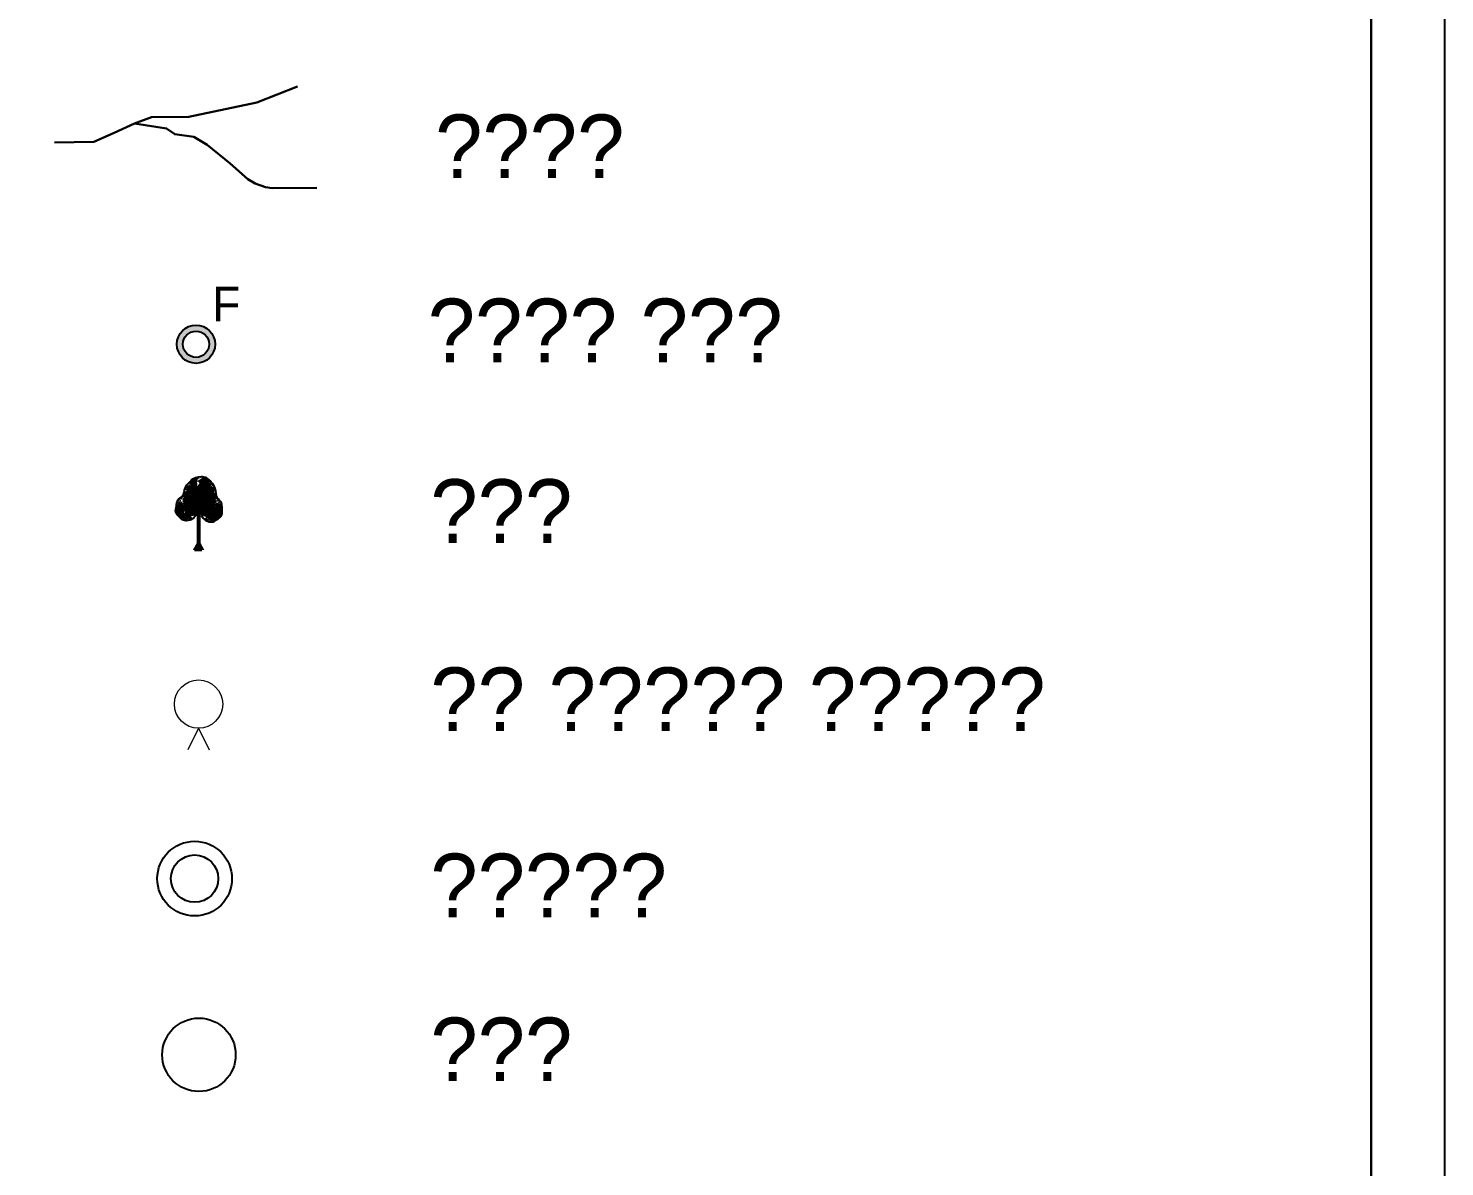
# Model space of a CAD drawing. Header units: millimetres. Extents: x -7 to 1322, y -2814 to 707.
# Drawn here: x 934.3 to 1065, y 380.9 to 486 of the extents above; entities that cross this region are included whole.
import ezdxf

# ---------------------------------------------------------------- set-up
doc = ezdxf.new("R2010")
doc.units = ezdxf.units.MM
for name, color, linetype in [('Legend', 250, 'Continuous'), ('Sym_F', 250, 'Continuous'), ('Sym_STONE', 250, 'Continuous'), ('Sym_Tree', 92, 'Continuous')]:
    doc.layers.add(name, color=color, linetype=linetype)
doc.styles.get("Standard").update_dxf_attribs({"font": 'Sakal Marathi_N_Ship.TTF'})

# ---------------------------------------------------------------- blocks, each defined once
blk = doc.blocks.new('F')
at = {"layer": 'Sym_F'}
h = blk.add_hatch(color=256, dxfattribs=at)
h.paths.add_polyline_path([(-1.002, 0, 1), (1.002, 0, 1)])
h.paths.add_polyline_path([(0.688, 0, -1), (-0.688, 0, -1)], flags=16)
for radius in [1.002, 0.688]:
    blk.add_circle((0, 0), radius, dxfattribs=at)
at = {"layer": 'Sym_F', "linetype": 'Continuous'}
blk.add_text('F', height=1.8, dxfattribs=at).set_placement((0.846, 1.208, 1058.351))
blk = doc.blocks.new('Tree')
at = {"layer": 'Sym_Tree'}
for p, q in [((0.102, 3.003), (0, 2.992)), ((-0.162, 0.001), (0.127, -0.001))]:
    blk.add_line(p, q, dxfattribs=at)
at = {"layer": 'Sym_Tree', "color": 82, "const_width": 0.8}
for points in [[(-0.142, 1.468), (-0.097, 2.625)], [(-0.102, 1.462), (-0.056, 2.619)], [(0.051, 1.634), (0.096, 2.791)], [(0.197, 1.439), (0.243, 2.597)], [(-0.434, 1.735), (-0.283, 1.52)], [(-0.203, 1.684), (-0.052, 1.468)], [(0.604, 1.633), (0.385, 1.486)], [(0.436, 1.726), (0.588, 1.51)]]:
    blk.add_lwpolyline(points, dxfattribs=at)
at = {"layer": 'Sym_Tree', "color": 34}
blk.add_lwpolyline([(0, 0, 0.48, 0.16, 0), (0, 0.29, 0.16, 0.16, 0), (0, 1.478, 0.16, 0.16, 0)], format="xyseb", dxfattribs=at)
at = {"layer": 'Sym_Tree', "color": 82}
blk.add_open_spline([(-0.099, 1.427), (-0.165, 1.355), (-0.268, 1.245), (-0.464, 1.199), (-0.636, 1.21), (-0.786, 1.357), (-0.992, 1.534), (-0.899, 1.801), (-0.895, 2.066), (-0.59, 2.218), (-0.581, 2.583), (-0.352, 2.816), (-0.17, 2.976), (-0.043, 2.99), (0, 2.992)], degree=3, knots=[0, 0, 0, 0, 0.357151, 0.545743, 0.741494, 0.970117, 1.319935, 1.641608, 1.935314, 2.250626, 2.755061, 3.137005, 3.457298, 3.618487, 3.618487, 3.618487, 3.618487], dxfattribs=at)
blk.add_spline([(0.103, 1.427), (0.296, 1.217), (0.436, 1.162), (0.593, 1.16), (0.752, 1.25), (0.953, 1.446), (0.958, 1.703), (0.933, 1.936), (0.774, 2.132), (0.677, 2.524), (0.517, 2.784), (0.327, 2.956), (0.102, 3.003)], degree=3, dxfattribs=at)
for points in [[(0.002, 2.992), (-0.314, 2.841), (-0.448, 2.725), (-0.519, 2.601)], [(-0.432, 2.703), (-0.404, 2.724), (0.002, 2.992), (-0.086, 2.982)], [(-0.406, 2.649), (-0.252, 2.61), (-0.265, 2.814), (0.058, 2.945)], [(-0.265, 2.814), (0.058, 2.945), (-0.266, 2.815), (-0.366, 2.774)], [(-0.314, 2.841), (-0.183, 2.903), (-0.281, 2.824), (-0.366, 2.774)], [(-0.183, 2.903), (-0.169, 2.954), (-0.247, 2.902), (-0.314, 2.841)], [(-0.247, 2.902), (-0.314, 2.841), (-0.183, 2.903), (-0.235, 2.902)], [(-0.183, 2.903), (-0.235, 2.902), (-0.314, 2.841), (-0.183, 2.903)], [(0.203, 2.992), (-0.058, 2.82), (-0.263, 2.815), (0.002, 2.992)], [(-0.263, 2.815), (0.002, 2.992), (0.092, 2.992), (0.038, 2.929)], [(0.002, 2.992), (-0.086, 2.982), (-0.171, 2.953), (-0.247, 2.902)], [(-0.171, 2.953), (-0.247, 2.902), (-0.123, 2.964), (-0.086, 2.982)], [(-0.103, 2.968), (-0.123, 2.964), (-0.247, 2.902), (-0.183, 2.903)], [(-0.103, 2.968), (-0.183, 2.903), (-0.178, 2.934), (-0.247, 2.902)], [(-0.178, 2.934), (-0.247, 2.902), (-0.183, 2.903), (-0.169, 2.954)], [(-0.203, 2.724), (-0.08, 2.824), (0.203, 2.992), (0.278, 2.601)], [(-0.133, 2.955), (-0.133, 2.955), (-0.103, 2.968), (-0.183, 2.903)], [(-0.132, 2.955), (-0.125, 2.963), (-0.176, 2.95), (-0.183, 2.903)], [(-0.176, 2.95), (-0.183, 2.903), (-0.125, 2.963), (-0.143, 2.954)], [(-0.123, 2.964), (-0.086, 2.982), (-0.176, 2.95), (-0.086, 2.982)], [(-0.176, 2.95), (-0.086, 2.982), (-0.103, 2.968), (-0.123, 2.964)], [(-0.125, 2.963), (-0.143, 2.954), (-0.133, 2.955)], [(0.203, 2.992), (0.278, 2.601), (-0.051, 2.61), (-0.064, 2.814)], [(0.368, 2.932), (0.289, 2.971), (-0.064, 2.813), (-0.061, 2.795)], [(0.002, 2.992), (0.102, 3.003), (0.203, 2.992), (-0.058, 2.82)], [(0.092, 2.992), (0.038, 2.929), (-0.026, 2.911), (0.022, 2.957)], [(-0.026, 2.911), (0.022, 2.957), (0.038, 2.929), (-0.026, 2.911)], [(0.038, 2.929), (-0.026, 2.911), (-0.017, 2.938), (0.022, 2.957)], [(-0.025, 2.911), (-0.017, 2.938), (0.022, 2.957), (0, 2.992)], [(0.022, 2.957), (0, 2.992), (0.092, 2.992), (0.022, 2.957)], [(0.092, 2.992), (0.022, 2.957), (0.102, 3.003), (0.203, 2.992)], [(0.572, 2.674), (0.462, 2.789), (0.203, 2.992), (0.079, 2.614)], [(0.203, 2.992), (0.079, 2.614), (0.406, 2.58), (0.445, 2.782)], [(0.122, 2.948), (0.088, 2.971), (0.173, 2.928), (0.088, 2.971)], [(0.173, 2.928), (0.088, 2.971), (0.104, 2.955), (0.122, 2.948)], [(0.102, 3.003), (0.203, 2.992), (0.324, 2.948), (0.289, 2.971)], [(0.125, 2.947), (0.141, 2.936), (0.132, 2.938)], [(0.563, 2.599), (0.406, 2.58), (0.445, 2.782), (0.142, 2.952)], [(0.445, 2.782), (0.142, 2.952), (0.447, 2.782), (0.54, 2.729)], [(0.203, 2.992), (0.498, 2.802), (0.615, 2.67), (0.67, 2.537)], [(0.597, 2.65), (0.572, 2.674), (0.203, 2.992), (0.289, 2.971)], [(0.203, 2.992), (0.289, 2.971), (0.37, 2.931), (0.439, 2.871)], [(0.37, 2.931), (0.439, 2.871), (0.324, 2.948), (0.289, 2.971)], [(0.305, 2.955), (0.324, 2.948), (0.439, 2.871), (0.376, 2.88)], [(0.333, 2.938), (0.333, 2.938), (0.305, 2.955), (0.376, 2.88)], [(0.305, 2.955), (0.376, 2.88), (0.375, 2.911), (0.439, 2.871)], [(0.439, 2.871), (0.376, 2.88), (0.331, 2.939), (0.326, 2.947)], [(0.331, 2.939), (0.326, 2.947), (0.374, 2.928), (0.376, 2.88)], [(0.374, 2.928), (0.376, 2.88), (0.326, 2.947), (0.342, 2.936)], [(0.375, 2.911), (0.439, 2.871), (0.376, 2.88), (0.368, 2.932)], [(0.376, 2.88), (0.368, 2.932), (0.439, 2.871), (0.498, 2.802)], [(-0.69, 2.192), (-0.628, 2.229), (-0.581, 2.361), (-0.598, 2.361)], [(-0.491, 2.451), (-0.581, 2.361), (-0.555, 2.174), (-0.626, 2.165)], [(-0.625, 2.245), (-0.615, 2.213), (-0.581, 2.361), (-0.56, 2.281)], [(-0.607, 2.321), (-0.622, 2.298), (-0.625, 2.245), (-0.615, 2.213)], [(-0.581, 2.361), (-0.598, 2.361), (-0.607, 2.321), (-0.622, 2.298)], [(-0.62, 2.267), (-0.615, 2.213), (-0.545, 2.472), (-0.536, 2.5)], [(-0.607, 2.321), (-0.581, 2.361), (-0.62, 2.267), (-0.615, 2.213)], [(-0.581, 2.361), (-0.56, 2.281), (-0.607, 2.321), (-0.581, 2.361)], [(-0.57, 2.437), (-0.598, 2.361), (-0.488, 2.59), (-0.504, 2.595)], [(-0.546, 2.537), (-0.568, 2.47), (-0.57, 2.437), (-0.598, 2.361)], [(-0.555, 2.477), (-0.546, 2.496), (-0.598, 2.361), (-0.585, 2.361)], [(-0.572, 2.397), (-0.598, 2.361), (-0.568, 2.47), (-0.545, 2.472)], [(-0.578, 2.385), (-0.566, 2.428), (-0.572, 2.397), (-0.598, 2.361)], [(-0.598, 2.361), (-0.585, 2.361), (-0.575, 2.389), (-0.572, 2.397)], [(-0.448, 2.725), (-0.519, 2.601), (-0.555, 2.477), (-0.581, 2.361)], [(-0.395, 2.548), (-0.504, 2.595), (-0.491, 2.451), (-0.581, 2.361)], [(-0.555, 2.477), (-0.581, 2.361), (-0.421, 2.423), (-0.395, 2.548)], [(-0.559, 2.464), (-0.546, 2.537), (-0.578, 2.385), (-0.566, 2.428)], [(-0.575, 2.389), (-0.572, 2.397), (-0.566, 2.428), (-0.546, 2.496)], [(-0.568, 2.47), (-0.545, 2.472), (-0.546, 2.537), (-0.568, 2.47)], [(-0.546, 2.541), (-0.519, 2.601), (-0.559, 2.464), (-0.546, 2.537)], [(-0.545, 2.472), (-0.536, 2.5), (-0.555, 2.477), (-0.546, 2.496)], [(-0.555, 2.174), (-0.32, 2.195), (-0.491, 2.451), (-0.383, 2.289)], [(-0.491, 2.451), (-0.383, 2.289), (-0.32, 2.195), (-0.555, 2.174)], [(-0.288, 2.352), (-0.32, 2.195), (-0.555, 2.174), (-0.32, 2.195)], [(-0.395, 2.548), (-0.461, 2.694), (-0.519, 2.601), (-0.546, 2.496)], [(-0.519, 2.601), (-0.546, 2.496), (-0.491, 2.451), (-0.395, 2.548)], [(-0.546, 2.496), (-0.53, 2.566), (-0.519, 2.601), (-0.53, 2.566)], [(-0.519, 2.601), (-0.53, 2.566), (-0.546, 2.541), (-0.519, 2.601)], [(-0.546, 2.541), (-0.546, 2.541), (-0.546, 2.496), (-0.53, 2.566)], [(-0.488, 2.59), (-0.504, 2.595), (-0.377, 2.767), (-0.314, 2.841)], [(-0.491, 2.451), (-0.395, 2.548), (-0.395, 2.548), (-0.504, 2.595)], [(-0.261, 2.441), (-0.101, 2.441), (-0.288, 2.352), (-0.491, 2.451)], [(-0.288, 2.352), (-0.491, 2.451), (-0.288, 2.352), (-0.32, 2.195)], [(-0.421, 2.423), (-0.395, 2.548), (-0.395, 2.548), (-0.461, 2.694)], [(-0.404, 2.724), (-0.421, 2.742), (-0.454, 2.678), (-0.445, 2.659)], [(-0.454, 2.678), (-0.445, 2.659), (-0.432, 2.703), (-0.404, 2.724)], [(-0.377, 2.767), (-0.314, 2.841), (-0.448, 2.725), (-0.377, 2.767)], [(-0.448, 2.725), (-0.377, 2.767), (-0.404, 2.724), (-0.421, 2.742)], [(-0.395, 2.548), (-0.445, 2.659), (-0.414, 2.724), (-0.265, 2.814)], [(-0.41, 2.689), (-0.439, 2.679), (-0.445, 2.659), (-0.41, 2.689)], [(-0.445, 2.659), (-0.41, 2.689), (-0.067, 2.533), (0.055, 2.482)], [(-0.41, 2.689), (-0.412, 2.711), (-0.41, 2.689), (-0.439, 2.679)], [(-0.43, 2.156), (-0.217, 2.156), (0.024, 2.317), (0.068, 2.477)], [(-0.414, 2.724), (-0.265, 2.814), (-0.252, 2.61), (-0.41, 2.689)], [(-0.297, 2.795), (-0.265, 2.814), (-0.41, 2.689), (-0.412, 2.711)], [(-0.252, 2.61), (-0.41, 2.689), (-0.406, 2.649), (-0.252, 2.61)], [(-0.281, 2.824), (-0.366, 2.774), (-0.404, 2.724), (-0.281, 2.824)], [(-0.266, 2.815), (-0.366, 2.774), (-0.389, 2.707), (-0.369, 2.692)], [(-0.389, 2.707), (-0.369, 2.692), (-0.297, 2.795), (-0.265, 2.814)], [(-0.261, 2.441), (-0.288, 2.352), (-0.288, 2.352), (-0.261, 2.441)], [(-0.067, 2.533), (0.055, 2.482), (-0.261, 2.441), (-0.101, 2.441)], [(0.278, 2.601), (-0.051, 2.61), (-0.193, 2.548), (-0.244, 2.659)], [(-0.087, 2.352), (-0.06, 2.441), (0.269, 1.828), (-0.211, 1.81)], [(-0.062, 2.794), (-0.058, 2.82), (-0.203, 2.724), (-0.08, 2.824)], [(0.278, 2.601), (-0.051, 2.61), (-0.06, 2.441), (-0.087, 2.352)], [(-0.064, 2.813), (-0.061, 2.795), (-0.058, 2.82)], [(-0.051, 2.61), (-0.064, 2.814), (0.278, 2.601), (-0.051, 2.61)], [(-0.058, 2.82), (-0.058, 2.82), (-0.062, 2.794), (-0.058, 2.82)], [(0.225, 2.317), (0.269, 2.477), (0.278, 2.601), (-0.051, 2.61)], [(0.409, 2.32), (0.393, 2.412), (-0.012, 1.846), (0.463, 1.766)], [(0.095, 2.325), (0.071, 2.489), (0.079, 2.614), (0.406, 2.58)], [(0.525, 2.108), (0.313, 2.135), (0.095, 2.325), (0.071, 2.489)], [(0.406, 2.58), (0.445, 2.782), (0.079, 2.614), (0.406, 2.58)], [(0.079, 2.614), (0.406, 2.58), (0.393, 2.412), (0.409, 2.32)], [(0.079, 2.614), (0.406, 2.58), (0.54, 2.501), (0.604, 2.604)], [(0.604, 2.604), (0.573, 2.639), (0.213, 2.528), (0.085, 2.493)], [(0.213, 2.528), (0.085, 2.493), (0.393, 2.412), (0.234, 2.433)], [(0.393, 2.412), (0.234, 2.433), (0.409, 2.32), (0.623, 2.392)], [(0.439, 2.871), (0.498, 2.802), (0.376, 2.88), (0.427, 2.873)], [(0.376, 2.88), (0.427, 2.873), (0.498, 2.802), (0.376, 2.88)], [(0.498, 2.802), (0.376, 2.88), (0.462, 2.789), (0.54, 2.729)], [(0.393, 2.412), (0.409, 2.32), (0.409, 2.32), (0.393, 2.412)], [(0.581, 2.673), (0.445, 2.782), (0.406, 2.58), (0.573, 2.639)], [(0.406, 2.58), (0.573, 2.639), (0.563, 2.599), (0.406, 2.58)], [(0.409, 2.32), (0.623, 2.392), (0.409, 2.32), (0.42, 2.161)], [(0.409, 2.32), (0.42, 2.161), (0.651, 2.11), (0.42, 2.161)], [(0.651, 2.11), (0.42, 2.161), (0.623, 2.392), (0.495, 2.245)], [(0.623, 2.392), (0.495, 2.245), (0.42, 2.161), (0.651, 2.11)], [(0.54, 2.501), (0.604, 2.604), (0.581, 2.673), (0.445, 2.782)], [(0.555, 2.659), (0.532, 2.647), (0.474, 2.759), (0.445, 2.782)], [(0.474, 2.759), (0.445, 2.782), (0.573, 2.639), (0.578, 2.661)], [(0.447, 2.782), (0.54, 2.729), (0.555, 2.659), (0.532, 2.647)], [(0.462, 2.789), (0.54, 2.729), (0.572, 2.674), (0.462, 2.789)], [(0.469, 2.537), (0.475, 2.501), (0.488, 2.475), (0.469, 2.537)], [(0.638, 2.531), (0.654, 2.533), (0.551, 2.72), (0.498, 2.802)], [(0.551, 2.72), (0.498, 2.802), (0.615, 2.67), (0.551, 2.72)], [(0.55, 2.374), (0.54, 2.501), (0.54, 2.501), (0.625, 2.637)], [(0.54, 2.501), (0.625, 2.637), (0.67, 2.537), (0.684, 2.43)], [(0.67, 2.537), (0.684, 2.43), (0.623, 2.392), (0.54, 2.501)], [(0.623, 2.392), (0.54, 2.501), (0.54, 2.501), (0.654, 2.533)], [(0.54, 2.501), (0.654, 2.533), (0.623, 2.392), (0.701, 2.291)], [(0.689, 2.409), (0.701, 2.291), (0.55, 2.374), (0.54, 2.501)], [(0.615, 2.67), (0.551, 2.72), (0.572, 2.674), (0.59, 2.69)], [(0.572, 2.674), (0.59, 2.69), (0.615, 2.622), (0.604, 2.604)], [(0.615, 2.622), (0.604, 2.604), (0.597, 2.65), (0.572, 2.674)], [(0.573, 2.639), (0.578, 2.661), (0.573, 2.639), (0.601, 2.625)], [(0.573, 2.639), (0.601, 2.625), (0.604, 2.604), (0.573, 2.639)], [(0.615, 2.67), (0.67, 2.537), (0.689, 2.409), (0.701, 2.291)], [(0.623, 2.392), (0.701, 2.291), (0.651, 2.11), (0.72, 2.092)], [(0.699, 2.368), (0.718, 2.29), (0.638, 2.531), (0.654, 2.533)], [(0.684, 2.43), (0.677, 2.501), (0.67, 2.537), (0.677, 2.501)], [(0.689, 2.475), (0.67, 2.537), (0.692, 2.396), (0.689, 2.471)], [(0.727, 2.193), (0.715, 2.14), (0.679, 2.407), (0.673, 2.435)], [(0.679, 2.407), (0.673, 2.435), (0.689, 2.409), (0.684, 2.43)], [(0.689, 2.475), (0.689, 2.475), (0.684, 2.43), (0.677, 2.501)], [(0.701, 2.401), (0.679, 2.407), (0.689, 2.471), (0.701, 2.401)], [(0.696, 2.328), (0.718, 2.29), (0.701, 2.401), (0.679, 2.407)], [(0.689, 2.409), (0.684, 2.43), (0.718, 2.29), (0.705, 2.291)], [(0.698, 2.32), (0.696, 2.328), (0.694, 2.36), (0.684, 2.43)], [(0.692, 2.396), (0.689, 2.471), (0.701, 2.316), (0.694, 2.36)], [(0.689, 2.471), (0.701, 2.401), (0.699, 2.368), (0.718, 2.29)], [(0.701, 2.316), (0.694, 2.36), (0.696, 2.328), (0.718, 2.29)], [(0.718, 2.29), (0.705, 2.291), (0.698, 2.32), (0.696, 2.328)], [(-0.83, 1.973), (-0.902, 1.882), (-0.945, 1.618), (-0.58, 1.588)], [(-0.918, 1.701), (-0.945, 1.618), (-0.902, 1.882), (-0.934, 1.703)], [(-0.934, 1.536), (-0.908, 1.511), (-0.902, 1.882), (-0.869, 1.852)], [(-0.902, 1.882), (-0.934, 1.703), (-0.869, 1.852), (-0.866, 1.863)], [(-0.902, 1.882), (-0.869, 1.852), (-0.918, 1.701)], [(-0.848, 2.051), (-0.877, 1.994), (-0.894, 1.927), (-0.902, 1.882)], [(-0.894, 1.927), (-0.902, 1.882), (-0.821, 1.848), (-0.736, 2.009)], [(-0.848, 1.959), (-0.848, 1.959), (-0.83, 1.973), (-0.902, 1.882)], [(-0.767, 2.048), (-0.759, 1.783), (-0.901, 1.889), (-0.759, 1.783)], [(-0.901, 1.889), (-0.759, 1.783), (-0.686, 1.972), (-0.736, 2.009)], [(-0.875, 1.945), (-0.89, 1.937), (-0.892, 1.925), (-0.853, 1.97)], [(-0.892, 1.925), (-0.853, 1.97), (-0.853, 1.97)], [(-0.848, 1.959), (-0.89, 1.937), (-0.862, 1.952), (-0.865, 2.004)], [(-0.862, 1.952), (-0.865, 2.004), (-0.875, 1.945), (-0.89, 1.937)], [(-0.881, 1.913), (-0.881, 1.913), (-0.848, 1.959), (-0.89, 1.937)], [(-0.779, 2.036), (-0.817, 2.044), (-0.865, 2.004), (-0.881, 1.913)], [(-0.865, 2.004), (-0.881, 1.913), (-0.841, 1.969), (-0.83, 2.017)], [(-0.841, 1.939), (-0.841, 1.969), (-0.881, 1.913)], [(-0.741, 2.084), (-0.772, 2.081), (-0.848, 2.051), (-0.877, 1.994)], [(-0.853, 1.838), (-0.838, 1.866), (-0.873, 1.44), (-0.81, 1.403)], [(-0.858, 1.887), (-0.689, 1.928), (-0.851, 1.908), (-0.869, 1.852)], [(-0.851, 1.908), (-0.869, 1.852), (-0.855, 1.766), (-0.818, 1.827)], [(-0.869, 1.852), (-0.866, 1.863), (-0.58, 1.588), (-0.649, 1.651)], [(-0.83, 2.017), (-0.817, 2.044), (-0.865, 2.004), (-0.848, 2.051)], [(-0.865, 2.004), (-0.848, 2.051), (-0.841, 1.939), (-0.841, 1.969)], [(-0.818, 1.827), (-0.813, 1.801), (-0.858, 1.887), (-0.689, 1.928)], [(-0.855, 1.766), (-0.818, 1.827), (-0.853, 1.838), (-0.838, 1.866)], [(-0.853, 1.97), (-0.853, 1.97), (-0.848, 1.959)], [(-0.802, 2.038), (-0.546, 2.125), (-0.846, 2.054), (-0.818, 2.081)], [(-0.846, 2.054), (-0.818, 2.081), (-0.799, 2.097), (-0.771, 2.125)], [(-0.78, 2.02), (-0.841, 1.969), (-0.749, 2.033), (-0.767, 2.048)], [(-0.841, 1.969), (-0.83, 2.017), (-0.779, 2.036)], [(-0.821, 1.848), (-0.736, 2.009), (-0.78, 2.02), (-0.841, 1.969)], [(-0.779, 2.036), (-0.779, 2.036), (-0.83, 2.017), (-0.817, 2.044)], [(-0.759, 1.783), (-0.759, 1.783), (-0.793, 1.687), (-0.821, 1.848)], [(-0.793, 1.687), (-0.821, 1.848), (-0.649, 1.651), (-0.766, 1.765)], [(-0.751, 1.773), (-0.813, 1.801), (-0.818, 1.827), (-0.813, 1.801)], [(-0.759, 2.041), (-0.734, 2.059), (-0.779, 2.036), (-0.817, 2.044)], [(-0.771, 2.121), (-0.799, 2.097), (-0.816, 2.081), (-0.782, 2.087)], [(-0.816, 2.081), (-0.782, 2.087), (-0.772, 2.081), (-0.741, 2.084)], [(-0.766, 1.765), (-0.732, 1.75), (-0.751, 1.773), (-0.813, 1.801)], [(-0.749, 2.033), (-0.767, 2.048), (-0.802, 2.038), (-0.546, 2.125)], [(-0.799, 2.097), (-0.771, 2.125), (-0.744, 2.144), (-0.733, 2.094)], [(-0.744, 2.144), (-0.733, 2.094), (-0.772, 2.081), (-0.799, 2.097)], [(-0.772, 2.081), (-0.799, 2.097), (-0.771, 2.125), (-0.766, 2.096)], [(-0.799, 2.097), (-0.772, 2.096), (-0.771, 2.121), (-0.799, 2.097)], [(-0.772, 2.096), (-0.772, 2.096), (-0.799, 2.097), (-0.772, 2.096)], [(-0.758, 2.114), (-0.782, 2.087), (-0.69, 2.192)], [(-0.733, 2.094), (-0.772, 2.096), (-0.758, 2.114), (-0.782, 2.087)], [(-0.771, 2.121), (-0.758, 2.114), (-0.772, 2.096)], [(-0.772, 2.081), (-0.741, 2.084), (-0.733, 2.094), (-0.772, 2.096)], [(-0.741, 2.084), (-0.741, 2.084), (-0.741, 2.084), (-0.772, 2.081)], [(-0.771, 2.125), (-0.766, 2.096), (-0.771, 2.121), (-0.758, 2.114)], [(-0.73, 2.061), (-0.73, 2.013), (-0.767, 2.048), (-0.73, 2.062)], [(-0.767, 2.048), (-0.73, 2.062), (-0.734, 2.017), (-0.767, 2.035)], [(-0.686, 1.972), (-0.73, 2.061), (-0.767, 2.048), (-0.759, 1.783)], [(-0.734, 2.017), (-0.767, 2.035), (-0.734, 2.017), (-0.73, 2.056)], [(-0.624, 1.845), (-0.722, 1.746), (-0.766, 1.765), (-0.732, 1.75)], [(-0.649, 1.651), (-0.766, 1.765), (-0.759, 1.783), (-0.646, 1.712)], [(-0.701, 1.933), (-0.742, 1.95), (-0.701, 1.933), (-0.765, 1.955)], [(-0.701, 1.933), (-0.765, 1.955), (-0.701, 1.933), (-0.759, 1.783)], [(-0.468, 2.162), (-0.519, 1.632), (-0.759, 1.783), (-0.635, 2.041)], [(-0.519, 1.632), (-0.759, 1.783), (-0.741, 2.084), (-0.634, 2.105)], [(-0.734, 2.017), (-0.73, 2.056), (-0.759, 2.041), (-0.734, 2.059)], [(-0.759, 1.783), (-0.635, 2.041), (-0.653, 1.676), (-0.653, 1.534)], [(-0.701, 1.933), (-0.759, 1.783), (-0.735, 2.008), (-0.686, 1.972)], [(-0.686, 1.972), (-0.658, 1.915), (-0.759, 1.783), (-0.689, 1.928)], [(-0.759, 1.783), (-0.689, 1.928), (-0.701, 1.933), (-0.742, 1.95)], [(-0.58, 1.588), (-0.649, 1.651), (-0.528, 1.845), (-0.759, 1.783)], [(-0.528, 1.845), (-0.759, 1.783), (-0.759, 1.783)], [(-0.759, 1.783), (-0.759, 1.783), (-0.624, 1.845), (-0.722, 1.746)], [(-0.759, 1.783), (-0.646, 1.712), (-0.759, 1.783), (-0.688, 1.79)], [(-0.759, 1.783), (-0.688, 1.79), (-0.759, 1.783)], [(-0.519, 1.632), (-0.653, 1.676), (-0.519, 1.632), (-0.759, 1.783)], [(-0.744, 2.144), (-0.742, 2.133), (-0.69, 2.192), (-0.628, 2.229)], [(-0.69, 2.192), (-0.69, 2.192), (-0.744, 2.144), (-0.742, 2.133)], [(-0.686, 1.972), (-0.736, 2.009), (-0.686, 1.972), (-0.742, 1.95)], [(-0.686, 1.972), (-0.742, 1.95), (-0.686, 1.972), (-0.658, 1.915)], [(-0.626, 2.165), (-0.628, 2.229), (-0.741, 2.084)], [(-0.69, 2.192), (-0.628, 2.229), (-0.741, 2.084), (-0.741, 2.133)], [(-0.741, 2.084), (-0.741, 2.133), (-0.712, 2.098), (-0.628, 2.229)], [(-0.741, 2.084), (-0.634, 2.105), (-0.555, 2.174), (-0.634, 2.105)], [(-0.741, 2.084), (-0.741, 2.084), (-0.741, 2.084)], [(-0.741, 2.084), (-0.741, 2.084), (-0.741, 2.084)], [(-0.735, 2.008), (-0.712, 2.026), (-0.73, 2.061), (-0.73, 2.013)], [(-0.735, 2.008), (-0.686, 1.972), (-0.735, 2.008), (-0.712, 2.026)], [(-0.639, 2.093), (-0.635, 2.041), (-0.686, 1.972), (-0.73, 2.061)], [(-0.712, 2.098), (-0.628, 2.229), (-0.626, 2.165), (-0.575, 2.164)], [(-0.628, 2.139), (-0.626, 2.165), (-0.712, 2.098), (-0.629, 2.138)], [(-0.712, 2.098), (-0.629, 2.138), (-0.626, 2.165), (-0.705, 2.109)], [(-0.626, 2.165), (-0.705, 2.109), (-0.629, 2.138), (-0.626, 2.165)], [(-0.633, 2.272), (-0.633, 2.274), (-0.69, 2.192), (-0.628, 2.229)], [(-0.635, 2.041), (-0.639, 2.093), (-0.677, 1.954), (-0.686, 1.972)], [(-0.677, 1.954), (-0.686, 1.972), (-0.615, 1.971), (-0.638, 1.941)], [(-0.658, 1.915), (-0.638, 1.941), (-0.635, 2.041), (-0.639, 2.093)], [(-0.64, 1.879), (-0.601, 1.856), (-0.658, 1.915), (-0.638, 1.941)], [(-0.578, 1.945), (-0.638, 1.941), (-0.64, 1.879), (-0.601, 1.856)], [(-0.624, 1.845), (-0.64, 1.879), (-0.638, 1.941), (-0.601, 1.856)], [(-0.519, 1.632), (-0.59, 1.625), (-0.624, 1.845), (-0.64, 1.879)], [(-0.615, 1.971), (-0.635, 2.041), (-0.635, 2.041), (-0.639, 2.093)], [(-0.635, 2.041), (-0.639, 2.093), (-0.639, 2.093), (-0.593, 2.088)], [(-0.639, 2.093), (-0.593, 2.088), (-0.639, 2.093), (-0.635, 2.041)], [(-0.615, 1.971), (-0.638, 1.941), (-0.519, 1.632), (-0.59, 1.625)], [(-0.638, 1.941), (-0.601, 1.856), (-0.578, 1.945), (-0.638, 1.941)], [(-0.638, 1.941), (-0.601, 1.856), (-0.638, 1.941), (-0.601, 1.856)], [(-0.555, 2.174), (-0.634, 2.105), (-0.635, 2.041), (-0.634, 2.105)], [(-0.468, 2.162), (-0.555, 2.174), (-0.615, 1.971), (-0.635, 2.041)], [(-0.635, 2.041), (-0.634, 2.105), (-0.626, 2.165)], [(-0.629, 2.138), (-0.626, 2.165), (-0.615, 2.213), (-0.628, 2.229)], [(-0.626, 2.165), (-0.626, 2.165), (-0.626, 2.165), (-0.628, 2.229)], [(-0.626, 2.165), (-0.575, 2.164), (-0.628, 2.139), (-0.626, 2.165)], [(-0.555, 2.174), (-0.626, 2.165), (-0.43, 2.156), (-0.217, 2.156)], [(-0.626, 2.165), (-0.626, 2.165), (-0.626, 2.165)], [(-0.32, 2.195), (-0.555, 2.174), (-0.43, 2.156)], [(-0.468, 2.162), (-0.346, 2.086), (-0.468, 2.162), (-0.555, 2.174)], [(-0.346, 2.086), (-0.329, 2.156), (-0.468, 2.162), (-0.346, 2.086)], [(-0.43, 2.156), (-0.43, 2.156), (-0.346, 2.086), (-0.329, 2.156)], [(0.269, 1.828), (-0.211, 1.81), (-0.267, 2.162), (-0.318, 1.632)], [(-0.012, 1.846), (0.463, 1.766), (0.563, 2.109), (0.546, 1.576)], [(0.324, 2.108), (0.324, 2.108), (0.231, 2.049), (0.224, 2.121)], [(0.651, 2.11), (0.72, 2.092), (0.525, 2.108), (0.313, 2.135)], [(0.42, 2.161), (0.651, 2.11), (0.525, 2.108)], [(0.432, 2.049), (0.425, 2.121), (0.563, 2.109), (0.432, 2.049)], [(0.563, 2.109), (0.432, 2.049), (0.563, 2.109), (0.651, 2.11)], [(0.563, 2.109), (0.546, 1.576), (0.804, 1.696), (0.713, 1.967)], [(0.546, 1.576), (0.804, 1.696), (0.824, 1.996), (0.72, 2.031)], [(0.684, 1.9), (0.704, 1.867), (0.546, 1.576), (0.615, 1.56)], [(0.546, 1.576), (0.615, 1.56), (0.677, 1.774), (0.698, 1.806)], [(0.563, 2.109), (0.651, 2.11), (0.684, 1.9), (0.713, 1.967)], [(0.6, 1.525), (0.677, 1.579), (0.582, 1.786), (0.804, 1.696)], [(0.582, 1.786), (0.804, 1.696), (0.804, 1.696)], [(0.898, 1.875), (0.958, 1.776), (0.967, 1.508), (0.6, 1.525)], [(0.921, 1.75), (0.919, 1.761), (0.6, 1.525), (0.677, 1.579)], [(0.826, 1.945), (0.845, 1.957), (0.878, 1.943), (0.636, 2.062)], [(0.878, 1.943), (0.636, 2.062), (0.924, 1.953), (0.9, 1.983)], [(0.704, 1.867), (0.656, 1.788), (0.644, 1.879), (0.704, 1.867)], [(0.644, 1.879), (0.704, 1.867), (0.698, 1.806), (0.656, 1.788)], [(0.824, 1.996), (0.72, 2.031), (0.651, 2.11), (0.72, 2.031)], [(0.651, 2.11), (0.72, 2.031), (0.713, 1.967), (0.72, 2.031)], [(0.677, 1.774), (0.698, 1.806), (0.704, 1.867), (0.656, 1.788)], [(0.704, 1.867), (0.656, 1.788), (0.704, 1.867), (0.656, 1.788)], [(0.698, 1.806), (0.656, 1.788), (0.72, 1.839), (0.704, 1.867)], [(0.804, 1.696), (0.713, 1.967), (0.684, 1.603), (0.666, 1.462)], [(0.729, 2.171), (0.715, 2.14), (0.701, 2.291), (0.67, 2.215)], [(0.701, 2.291), (0.67, 2.215), (0.722, 2.248), (0.701, 2.291)], [(0.797, 2.014), (0.73, 2.154), (0.72, 2.092), (0.67, 2.097)], [(0.72, 2.092), (0.67, 2.097), (0.719, 2.065), (0.72, 2.092)], [(0.804, 1.696), (0.804, 1.696), (0.677, 1.774), (0.762, 1.663)], [(0.677, 1.774), (0.762, 1.663), (0.807, 1.677), (0.772, 1.666)], [(0.824, 1.596), (0.873, 1.752), (0.677, 1.579), (0.807, 1.677)], [(0.713, 1.967), (0.723, 2.018), (0.723, 2.018), (0.678, 2.019)], [(0.723, 2.018), (0.678, 2.019), (0.723, 2.018), (0.713, 1.967)], [(0.684, 1.9), (0.713, 1.967), (0.713, 1.967), (0.723, 2.018)], [(0.744, 1.875), (0.755, 1.892), (0.684, 1.9), (0.704, 1.867)], [(0.787, 2.11), (0.73, 2.154), (0.701, 2.291), (0.718, 2.29)], [(0.701, 2.291), (0.718, 2.29), (0.722, 2.248), (0.733, 2.224)], [(0.722, 2.248), (0.701, 2.291), (0.727, 2.193), (0.715, 2.14)], [(0.72, 1.839), (0.704, 1.867), (0.713, 1.967), (0.723, 2.018)], [(0.713, 1.967), (0.72, 2.031), (0.72, 2.092)], [(0.713, 1.967), (0.723, 2.018), (0.744, 1.875), (0.755, 1.892)], [(0.723, 2.018), (0.713, 1.967), (0.755, 1.892), (0.81, 1.975)], [(0.722, 2.248), (0.733, 2.224), (0.729, 2.171), (0.715, 2.14)], [(0.72, 2.064), (0.72, 2.092), (0.715, 2.14), (0.73, 2.154)], [(0.719, 2.065), (0.72, 2.092), (0.797, 2.014), (0.72, 2.064)], [(0.72, 2.092), (0.72, 2.092), (0.72, 2.092), (0.73, 2.154)], [(0.72, 2.092), (0.73, 2.154), (0.824, 1.996)], [(0.72, 2.092), (0.72, 2.092), (0.72, 2.092)], [(0.797, 2.014), (0.72, 2.064), (0.72, 2.092), (0.791, 2.026)], [(0.72, 2.092), (0.791, 2.026), (0.72, 2.064), (0.72, 2.092)], [(0.755, 1.892), (0.808, 1.863), (0.755, 1.892), (0.72, 1.839)], [(0.755, 1.892), (0.72, 1.839), (0.804, 1.696), (0.753, 1.848)], [(0.741, 2.197), (0.741, 2.199), (0.787, 2.11), (0.73, 2.154)], [(0.835, 2.056), (0.831, 2.045), (0.787, 2.11), (0.73, 2.154)], [(0.787, 2.11), (0.73, 2.154), (0.824, 1.996), (0.831, 2.045)], [(0.824, 1.996), (0.831, 2.045), (0.797, 2.014), (0.73, 2.154)], [(0.804, 1.696), (0.753, 1.848), (0.765, 1.852), (0.807, 1.863)], [(0.867, 1.732), (0.859, 1.707), (0.914, 1.786), (0.753, 1.848)], [(0.914, 1.786), (0.753, 1.848), (0.91, 1.808), (0.921, 1.75)], [(0.755, 1.892), (0.81, 1.975), (0.845, 1.957), (0.804, 1.696)], [(0.808, 1.922), (0.755, 1.892), (0.808, 1.922), (0.788, 1.942)], [(0.957, 1.783), (0.804, 1.696), (0.755, 1.892), (0.809, 1.922)], [(0.755, 1.892), (0.809, 1.922), (0.755, 1.892), (0.808, 1.863)], [(0.765, 1.852), (0.804, 1.696), (0.808, 1.922), (0.755, 1.892)], [(0.765, 1.852), (0.807, 1.863), (0.765, 1.852), (0.831, 1.865)], [(0.765, 1.852), (0.831, 1.865), (0.765, 1.852), (0.804, 1.696)], [(0.844, 2.024), (0.865, 1.994), (0.787, 2.11)], [(0.787, 2.11), (0.787, 2.11), (0.835, 2.056), (0.831, 2.045)], [(0.808, 1.922), (0.788, 1.942), (0.81, 1.975), (0.803, 1.927)], [(0.81, 1.975), (0.803, 1.927), (0.845, 1.957), (0.81, 1.976)], [(0.845, 1.957), (0.804, 1.696), (0.957, 1.783), (0.804, 1.696)], [(0.804, 1.696), (0.804, 1.696), (0.824, 1.596), (0.873, 1.752)], [(0.903, 1.738), (0.892, 1.767), (0.872, 1.341), (0.805, 1.312)], [(0.845, 1.957), (0.81, 1.976), (0.809, 1.931), (0.843, 1.944)], [(0.809, 1.931), (0.81, 1.97), (0.836, 1.951), (0.814, 1.973)], [(0.809, 1.931), (0.843, 1.944), (0.809, 1.931), (0.81, 1.97)], [(0.873, 1.752), (0.809, 1.922), (0.855, 1.928), (0.908, 1.87)], [(0.955, 1.821), (0.958, 1.776), (0.873, 1.752), (0.809, 1.922)], [(0.836, 1.951), (0.814, 1.973), (0.855, 1.944), (0.894, 1.947)], [(0.883, 2.002), (0.858, 2.033), (0.835, 2.056), (0.817, 2.008)], [(0.835, 2.056), (0.817, 2.008), (0.854, 1.989), (0.883, 2.002)], [(0.817, 2.008), (0.856, 2.004), (0.844, 2.024), (0.865, 1.994)], [(0.854, 1.989), (0.824, 1.996), (0.817, 2.008), (0.856, 2.004)], [(0.824, 1.996), (0.824, 1.996), (0.824, 1.996)], [(0.824, 1.996), (0.824, 1.996), (0.824, 1.996)], [(0.824, 1.996), (0.824, 1.996), (0.824, 1.996), (0.854, 1.989)], [(0.824, 1.996), (0.854, 1.989), (0.925, 1.95), (0.947, 1.889)], [(0.898, 1.984), (0.865, 1.994), (0.854, 1.989), (0.824, 1.996)], [(0.855, 1.928), (0.908, 1.87), (0.826, 1.945), (0.845, 1.957)], [(0.858, 2.033), (0.85, 2.005), (0.858, 2.03), (0.844, 2.024)], [(0.858, 2.03), (0.844, 2.024), (0.856, 2.004)], [(0.854, 1.989), (0.883, 2.002), (0.858, 2.033), (0.85, 2.005)], [(0.855, 1.944), (0.894, 1.947), (0.937, 1.901), (0.941, 1.808)], [(0.855, 1.944), (0.855, 1.944), (0.904, 1.918), (0.894, 1.947)], [(0.908, 1.87), (0.904, 1.918), (0.855, 1.944)], [(0.883, 2.002), (0.856, 2.004), (0.858, 2.03), (0.883, 2.002)], [(0.856, 2.004), (0.856, 2.004), (0.883, 2.002), (0.856, 2.004)], [(0.924, 1.953), (0.9, 1.983), (0.883, 2.002), (0.858, 2.033)], [(0.858, 2.03), (0.883, 2.002), (0.898, 1.984), (0.865, 1.994)], [(0.91, 1.808), (0.921, 1.75), (0.896, 1.666), (0.867, 1.732)], [(0.896, 1.666), (0.867, 1.732), (0.903, 1.738), (0.892, 1.767)], [(0.904, 1.918), (0.894, 1.947), (0.937, 1.901), (0.925, 1.95)], [(0.914, 1.858), (0.914, 1.858), (0.898, 1.875), (0.958, 1.776)], [(0.937, 1.901), (0.925, 1.95), (0.904, 1.839), (0.908, 1.87)], [(0.937, 1.901), (0.941, 1.808), (0.908, 1.87), (0.904, 1.918)], [(0.904, 1.839), (0.908, 1.87), (0.941, 1.808)], [(0.914, 1.858), (0.953, 1.832), (0.927, 1.85), (0.937, 1.901)], [(0.92, 1.869), (0.92, 1.869), (0.914, 1.858)], [(0.941, 1.808), (0.941, 1.808), (0.914, 1.858), (0.953, 1.832)], [(0.945, 1.428), (0.916, 1.406), (0.957, 1.776), (0.921, 1.75)], [(0.957, 1.776), (0.967, 1.593), (0.921, 1.75), (0.919, 1.761)], [(0.939, 1.841), (0.953, 1.832), (0.954, 1.819), (0.92, 1.869)], [(0.954, 1.819), (0.92, 1.869), (0.92, 1.869)], [(0.957, 1.776), (0.921, 1.75), (0.951, 1.594)], [(0.925, 1.95), (0.947, 1.889), (0.955, 1.821), (0.958, 1.776)], [(0.927, 1.85), (0.937, 1.901), (0.939, 1.841), (0.953, 1.832)], [(0.951, 1.594), (0.967, 1.508), (0.957, 1.776), (0.967, 1.593)], [(-0.918, 1.701), (-0.918, 1.701), (-0.918, 1.701), (-0.945, 1.618)], [(-0.945, 1.618), (-0.58, 1.588), (-0.593, 1.216), (-0.671, 1.257)], [(-0.888, 1.452), (-0.933, 1.533), (-0.945, 1.618), (-0.661, 1.294)], [(-0.945, 1.618), (-0.661, 1.294), (-0.666, 1.275), (-0.758, 1.348)], [(-0.733, 1.358), (-0.758, 1.348), (-0.945, 1.618), (-0.733, 1.358)], [(-0.945, 1.618), (-0.733, 1.358), (-0.733, 1.358), (-0.933, 1.533)], [(-0.873, 1.44), (-0.933, 1.533), (-0.931, 1.529), (-0.945, 1.618)], [(-0.931, 1.529), (-0.945, 1.618), (-0.934, 1.536), (-0.908, 1.511)], [(-0.593, 1.216), (-0.671, 1.257), (-0.888, 1.452), (-0.933, 1.533)], [(-0.733, 1.358), (-0.933, 1.533), (-0.873, 1.44), (-0.933, 1.533)], [(-0.873, 1.44), (-0.81, 1.403), (-0.671, 1.257), (-0.765, 1.338)], [(-0.731, 1.32), (-0.712, 1.386), (-0.81, 1.403), (-0.733, 1.358)], [(-0.81, 1.403), (-0.733, 1.358), (-0.661, 1.294), (-0.699, 1.315)], [(-0.758, 1.348), (-0.733, 1.358), (-0.789, 1.373), (-0.771, 1.348)], [(-0.789, 1.373), (-0.771, 1.348), (-0.771, 1.348), (-0.666, 1.275)], [(-0.771, 1.348), (-0.666, 1.275), (-0.731, 1.32), (-0.712, 1.386)], [(-0.666, 1.275), (-0.765, 1.338), (-0.771, 1.348), (-0.733, 1.358)], [(-0.771, 1.348), (-0.733, 1.358), (-0.593, 1.216), (-0.494, 1.208)], [(-0.671, 1.257), (-0.765, 1.338), (-0.758, 1.348), (-0.733, 1.358)], [(-0.685, 1.311), (-0.678, 1.304), (-0.666, 1.275), (-0.765, 1.338)], [(-0.666, 1.275), (-0.758, 1.348), (-0.733, 1.358), (-0.758, 1.348)], [(-0.733, 1.358), (-0.758, 1.348), (-0.733, 1.358), (-0.758, 1.348)], [(-0.661, 1.294), (-0.699, 1.315), (-0.666, 1.275), (-0.641, 1.3)], [(-0.666, 1.275), (-0.641, 1.3), (-0.685, 1.311), (-0.678, 1.304)], [(-0.238, 1.291), (-0.099, 1.427), (-0.519, 1.632), (-0.657, 1.31)], [(-0.519, 1.632), (-0.657, 1.31), (-0.313, 1.382), (-0.508, 1.217)], [(-0.653, 1.676), (-0.653, 1.534), (-0.653, 1.534), (-0.528, 1.525)], [(-0.653, 1.534), (-0.528, 1.525), (-0.519, 1.632), (-0.653, 1.676)], [(-0.593, 1.216), (-0.494, 1.208), (-0.406, 1.217), (-0.319, 1.245)], [(-0.463, 1.209), (-0.494, 1.208), (-0.593, 1.216), (-0.499, 1.209)], [(-0.319, 1.245), (-0.366, 1.235), (-0.485, 1.217), (-0.509, 1.247)], [(-0.485, 1.217), (-0.509, 1.247), (-0.508, 1.217), (-0.464, 1.217)], [(-0.313, 1.382), (-0.508, 1.217), (-0.248, 1.303), (-0.313, 1.382)], [(-0.508, 1.217), (-0.464, 1.217), (-0.319, 1.245), (-0.291, 1.267)], [(-0.399, 1.221), (-0.4, 1.216), (-0.496, 1.206), (-0.508, 1.217)], [(-0.496, 1.206), (-0.508, 1.217), (-0.446, 1.213), (-0.406, 1.217)], [(-0.248, 1.303), (-0.313, 1.382), (-0.291, 1.267), (-0.494, 1.208)], [(-0.291, 1.267), (-0.494, 1.208), (-0.319, 1.245), (-0.366, 1.235)], [(-0.291, 1.267), (-0.406, 1.217), (-0.452, 1.217), (-0.494, 1.208)], [(-0.452, 1.217), (-0.494, 1.208), (-0.319, 1.245), (-0.291, 1.267)], [(-0.402, 1.215), (-0.446, 1.213), (-0.463, 1.209), (-0.494, 1.208)], [(-0.446, 1.213), (-0.406, 1.217), (-0.402, 1.215), (-0.446, 1.213)], [(-0.406, 1.217), (-0.319, 1.245), (-0.238, 1.291), (-0.099, 1.427)], [(-0.319, 1.245), (-0.291, 1.267), (-0.291, 1.267), (-0.406, 1.217)], [(-0.402, 1.216), (-0.315, 1.245), (-0.285, 1.264), (-0.291, 1.267)], [(-0.319, 1.245), (-0.319, 1.245), (-0.402, 1.216), (-0.315, 1.245)], [(-0.315, 1.245), (-0.303, 1.257), (-0.4, 1.216), (-0.395, 1.237)], [(-0.319, 1.245), (-0.291, 1.267), (-0.244, 1.288), (-0.284, 1.264)], [(-0.244, 1.288), (-0.291, 1.267), (-0.319, 1.245)], [(-0.319, 1.245), (-0.319, 1.245), (-0.319, 1.245)], [(-0.285, 1.264), (-0.286, 1.263), (-0.315, 1.245), (-0.303, 1.257)], [(-0.244, 1.288), (-0.284, 1.264), (-0.244, 1.288), (-0.291, 1.267)], [(-0.285, 1.264), (-0.291, 1.267), (-0.285, 1.264), (-0.286, 1.263)], [(0.096, 1.218), (0.096, 1.218), (0.096, 1.218)], [(0.109, 1.433), (0.099, 1.446), (0.19, 1.393), (0.187, 1.415)], [(0.223, 1.274), (0.103, 1.427), (0.546, 1.576), (0.641, 1.239)], [(0.381, 1.18), (0.297, 1.218), (0.223, 1.274), (0.103, 1.427)], [(0.113, 1.432), (0.113, 1.432), (0.192, 1.392), (0.109, 1.433)], [(0.297, 1.218), (0.273, 1.244), (0.229, 1.271), (0.265, 1.242)], [(0.229, 1.271), (0.265, 1.242), (0.229, 1.271), (0.273, 1.244)], [(0.229, 1.271), (0.273, 1.244), (0.297, 1.218)], [(0.31, 1.355), (0.481, 1.166), (0.235, 1.285), (0.31, 1.355)], [(0.235, 1.285), (0.31, 1.355), (0.273, 1.244), (0.467, 1.16)], [(0.266, 1.242), (0.267, 1.241), (0.294, 1.219), (0.283, 1.232)], [(0.273, 1.244), (0.467, 1.16), (0.297, 1.218), (0.343, 1.202)], [(0.481, 1.166), (0.438, 1.172), (0.297, 1.218), (0.273, 1.244)], [(0.297, 1.218), (0.273, 1.244), (0.273, 1.244), (0.381, 1.18)], [(0.273, 1.244), (0.381, 1.18), (0.426, 1.174), (0.467, 1.16)], [(0.426, 1.174), (0.467, 1.16), (0.297, 1.218), (0.273, 1.244)], [(0.566, 1.155), (0.467, 1.16), (0.381, 1.18), (0.297, 1.218)], [(0.297, 1.218), (0.343, 1.202), (0.459, 1.169), (0.486, 1.196)], [(0.546, 1.576), (0.641, 1.239), (0.31, 1.355), (0.481, 1.166)], [(0.374, 1.184), (0.375, 1.179), (0.468, 1.157), (0.481, 1.166)], [(0.468, 1.157), (0.481, 1.166), (0.42, 1.171), (0.381, 1.18)], [(0.442, 1.223), (0.483, 1.239), (0.445, 1.204), (0.423, 1.231)], [(0.445, 1.204), (0.423, 1.231), (0.468, 1.237), (0.46, 1.231)], [(0.436, 1.164), (0.467, 1.16), (0.566, 1.155), (0.472, 1.159)], [(0.459, 1.169), (0.486, 1.196), (0.481, 1.166), (0.438, 1.172)], [(0.603, 1.312), (0.522, 1.277), (0.442, 1.223), (0.483, 1.239)], [(0.558, 1.262), (0.445, 1.204), (0.515, 1.24), (0.505, 1.308)], [(0.579, 1.285), (0.558, 1.262), (0.558, 1.262), (0.445, 1.204)], [(0.445, 1.204), (0.55, 1.253), (0.558, 1.262), (0.522, 1.277)], [(0.445, 1.204), (0.545, 1.265), (0.522, 1.277), (0.545, 1.265)], [(0.468, 1.237), (0.46, 1.231), (0.445, 1.204), (0.55, 1.253)], [(0.671, 1.341), (0.603, 1.312), (0.447, 1.185), (0.55, 1.253)], [(0.447, 1.185), (0.55, 1.253), (0.545, 1.265), (0.522, 1.277)], [(0.76, 1.262), (0.723, 1.277), (0.566, 1.155), (0.467, 1.16)], [(0.515, 1.24), (0.505, 1.308), (0.603, 1.312), (0.522, 1.277)], [(0.522, 1.277), (0.743, 1.425), (0.671, 1.341), (0.743, 1.425)], [(0.545, 1.265), (0.522, 1.277), (0.579, 1.285), (0.558, 1.262)], [(0.522, 1.277), (0.545, 1.265), (0.522, 1.277), (0.545, 1.265)], [(0.684, 1.603), (0.666, 1.462), (0.666, 1.462), (0.541, 1.47)], [(0.666, 1.462), (0.541, 1.47), (0.546, 1.576), (0.684, 1.603)], [(0.546, 1.576), (0.684, 1.603), (0.546, 1.576), (0.804, 1.696)], [(0.967, 1.508), (0.6, 1.525), (0.565, 1.155), (0.649, 1.185)], [(0.565, 1.155), (0.649, 1.185), (0.889, 1.351), (0.944, 1.425)], [(0.889, 1.351), (0.944, 1.425), (0.967, 1.508), (0.643, 1.223)], [(0.967, 1.508), (0.643, 1.223), (0.646, 1.204), (0.747, 1.265)], [(0.677, 1.579), (0.807, 1.677), (0.804, 1.696), (0.682, 1.64)], [(0.804, 1.696), (0.682, 1.64), (0.804, 1.696), (0.733, 1.711)], [(0.723, 1.277), (0.747, 1.265), (0.967, 1.508), (0.723, 1.277)], [(0.967, 1.508), (0.723, 1.277), (0.723, 1.277), (0.944, 1.425)], [(0.804, 1.696), (0.733, 1.711), (0.804, 1.696)], [(0.807, 1.677), (0.772, 1.666), (0.794, 1.687), (0.859, 1.707)], [(0.794, 1.687), (0.859, 1.707), (0.867, 1.732), (0.859, 1.707)], [(0.872, 1.341), (0.944, 1.425), (0.941, 1.421), (0.967, 1.508)], [(0.941, 1.421), (0.967, 1.508), (0.945, 1.428), (0.916, 1.406)], [(0.951, 1.594), (0.951, 1.594), (0.951, 1.594), (0.967, 1.508)]]:
    blk.add_solid(points, dxfattribs=at)
at = {"layer": 'Sym_Tree'}
for points in [[(-0.017, 2.938), (0.022, 2.957), (-0.025, 2.911), (-0.017, 2.938)], [(0.324, 2.948), (0.289, 2.971), (0.368, 2.932), (0.326, 2.947)], [(0.324, 2.948), (0.326, 2.947), (0.368, 2.932), (0.289, 2.971)], [(0.368, 2.932), (0.326, 2.947), (0.324, 2.948), (0.31, 2.951)], [(0.324, 2.948), (0.31, 2.951), (0.324, 2.948), (0.326, 2.947)]]:
    blk.add_solid(points, dxfattribs=at)
blk = doc.blocks.new('EkmotechiVahivat')
at = {"color": 5, "lineweight": 20}
for q in [(-0.447, -1.711), (0.441, -1.711)]:
    blk.add_line((-0.003, -0.823), q, dxfattribs=at)
blk.add_circle((-0.003, 0.177), 1, dxfattribs=at)
blk = doc.blocks.new('Sym_stone')
at = {"layer": 'Sym_STONE'}
blk.add_circle((0, 0), 0.604, dxfattribs=at)
blk = doc.blocks.new('WELL PAKKA1')
for radius in [0.862, 0.546]:
    blk.add_circle((0, 0), radius)

msp = doc.modelspace()

# ---------------------------------------------------------------- linework, layer by layer
at = {"layer": 'Legend'}
msp.add_lwpolyline([(-6.79, 706.62), (1064.98, 706.62), (1064.98, -6.79), (-6.79, -6.79)], close=True, dxfattribs=at)
at = {"layer": 'Legend', "lineweight": 30}
msp.add_lwpolyline([(943.82, 0), (0, 0), (0, 699.83), (943.82, 699.83), (1058.2, 699.83), (1058.2, 656.47), (1058.2, 621.15), (1058.2, 603.69), (1058.2, 596.29), (1058.2, 584.18), (1058.2, 137.28), (1058.2, 76.32), (1058.2, 35.37), (1058.2, 0)], close=True, dxfattribs=at)
for points in [[(936.76, 475.44), (940.37, 475.5), (942.24, 476.34), (944.14, 477.19), (945.69, 477.76), (949.14, 477.81), (955.41, 479.12), (959.16, 480.61)], [(944.14, 477.19), (947.08, 476.73), (947.84, 476.2), (949.61, 475.95), (950.82, 475.21), (952.95, 473.5), (954.59, 472.04), (955.25, 471.66), (956.2, 471.32), (956.83, 471.22), (960.93, 471.25)]]:
    msp.add_lwpolyline(points, dxfattribs=at)

# ---------------------------------------------------------------- block references
at = {"layer": 'Legend'}
for name, p, xscale, yscale, zscale in [('F', (949.8, 456.82), 1.761045420065583, 1.761045420065583, 1.761045420065583), ('Tree', (950.04, 437.82), 2.254138137683946, 2.254138137683946, 2.254138137683946), ('EkmotechiVahivat', (950.04, 423.21), 2.232888189615155, 2.232888189615155, 2.232888189615155)]:
    msp.add_blockref(name, p, dxfattribs=dict(at, xscale=xscale, yscale=yscale, zscale=zscale))
at = {"layer": 'Legend', "xscale": 3.996747003516933, "yscale": 3.996747003516933, "zscale": 3.996747003516933, "rotation": 0.5165374398616036}
msp.add_blockref('WELL PAKKA1', (949.67, 407.5), dxfattribs=at)
at = {"layer": 'Legend', "lineweight": 30, "xscale": 5.605879908688484, "yscale": 5.605879908688484, "zscale": 5.605879908688484}
msp.add_blockref('Sym_stone', (950.07, 391.24), dxfattribs=at)

# ---------------------------------------------------------------- texts
at = {"layer": 'Legend', "color": 7}
for s, height, p in [('नाला', 5.87, (971.86, 472.15)), ('कायम दगड', 5.87, (971.18, 455.16)), ('झाड', 5.87, (971.42, 438.49)), ('एक मोटेची विहीर', 5.8701, (971.42, 421.12)), ('विहिर', 5.87, (971.42, 403.94)), ('दगड', 5.87, (971.42, 388.81))]:
    msp.add_text(s, height=height, dxfattribs=at).set_placement(p)

doc.saveas('drawing.dxf')
